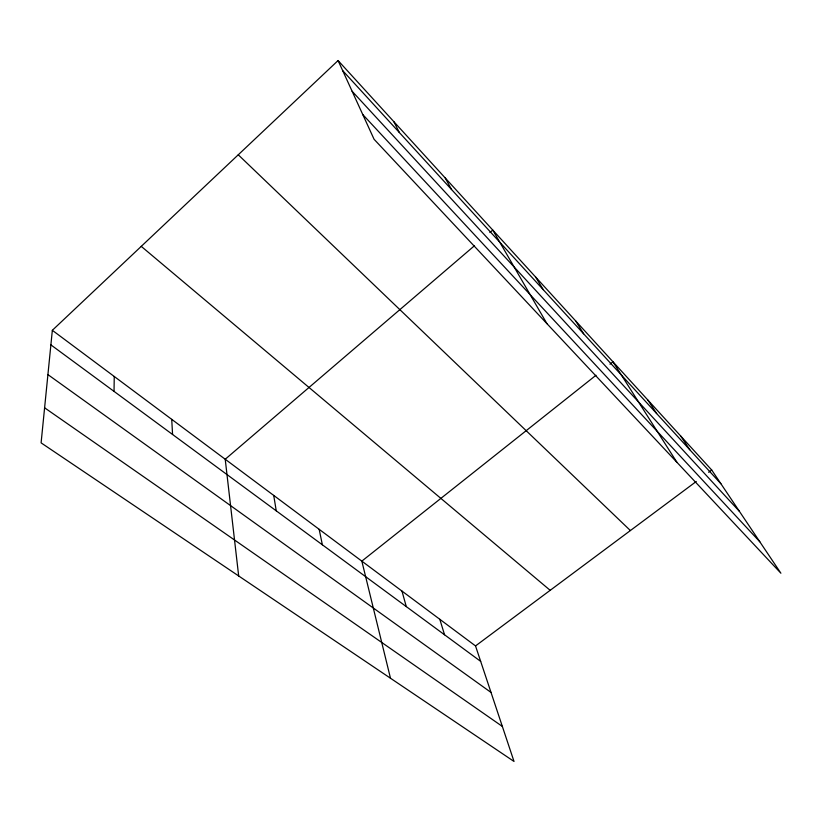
<?xml version="1.0" encoding="UTF-8"?>
<svg xmlns="http://www.w3.org/2000/svg" width="822" height="822" viewBox="0 0 822 822"><rect width="100%" height="100%" fill="white"/><g stroke="black" fill="none" stroke-linecap="round" stroke-linejoin="round"><path stroke-width="1.23" d="M114.032 391.375L114.248 376.486M52.341 330.31L41.1 442.863L514.017 761.449L475.527 645.928L52.341 330.31L338.078 60.551L711.688 469.989L780.9 573.222L374.072 139.267L338.078 60.551M474.51 245.696L225.218 459.251L238.678 575.965M489.881 232.534L492.758 230.068L546.949 323.673M596.001 375.264L361.834 561.128L390.481 678.222M609.975 364.177L612.965 361.803L676.917 462.303M475.527 645.928L696.285 481.466M708.605 472.28L711.688 469.989M44.604 407.804L502.334 726.412M47.912 374.606L491.022 692.443M50.882 344.87L480.675 661.381M141.261 246.364L550.165 590.319M238.257 154.793L630.392 530.55M362.749 114.525L759.805 541.749M352.124 91.273L739.44 511.387M342.682 70.62L720.884 483.716M680.801 436.143L689.792 449.747M647.962 400.15L656.686 413.589M575.606 320.857L583.651 333.814M535.636 277.055L543.219 289.652M445.205 177.953L451.576 189.553M393.81 121.625L399.379 132.537M439.801 619.285L444.558 634.789M401.968 591.069L406.284 606.595M319.162 529.306L322.368 544.801M273.716 495.419L276.254 510.842M171.726 419.354L172.569 434.489"/></g></svg>
